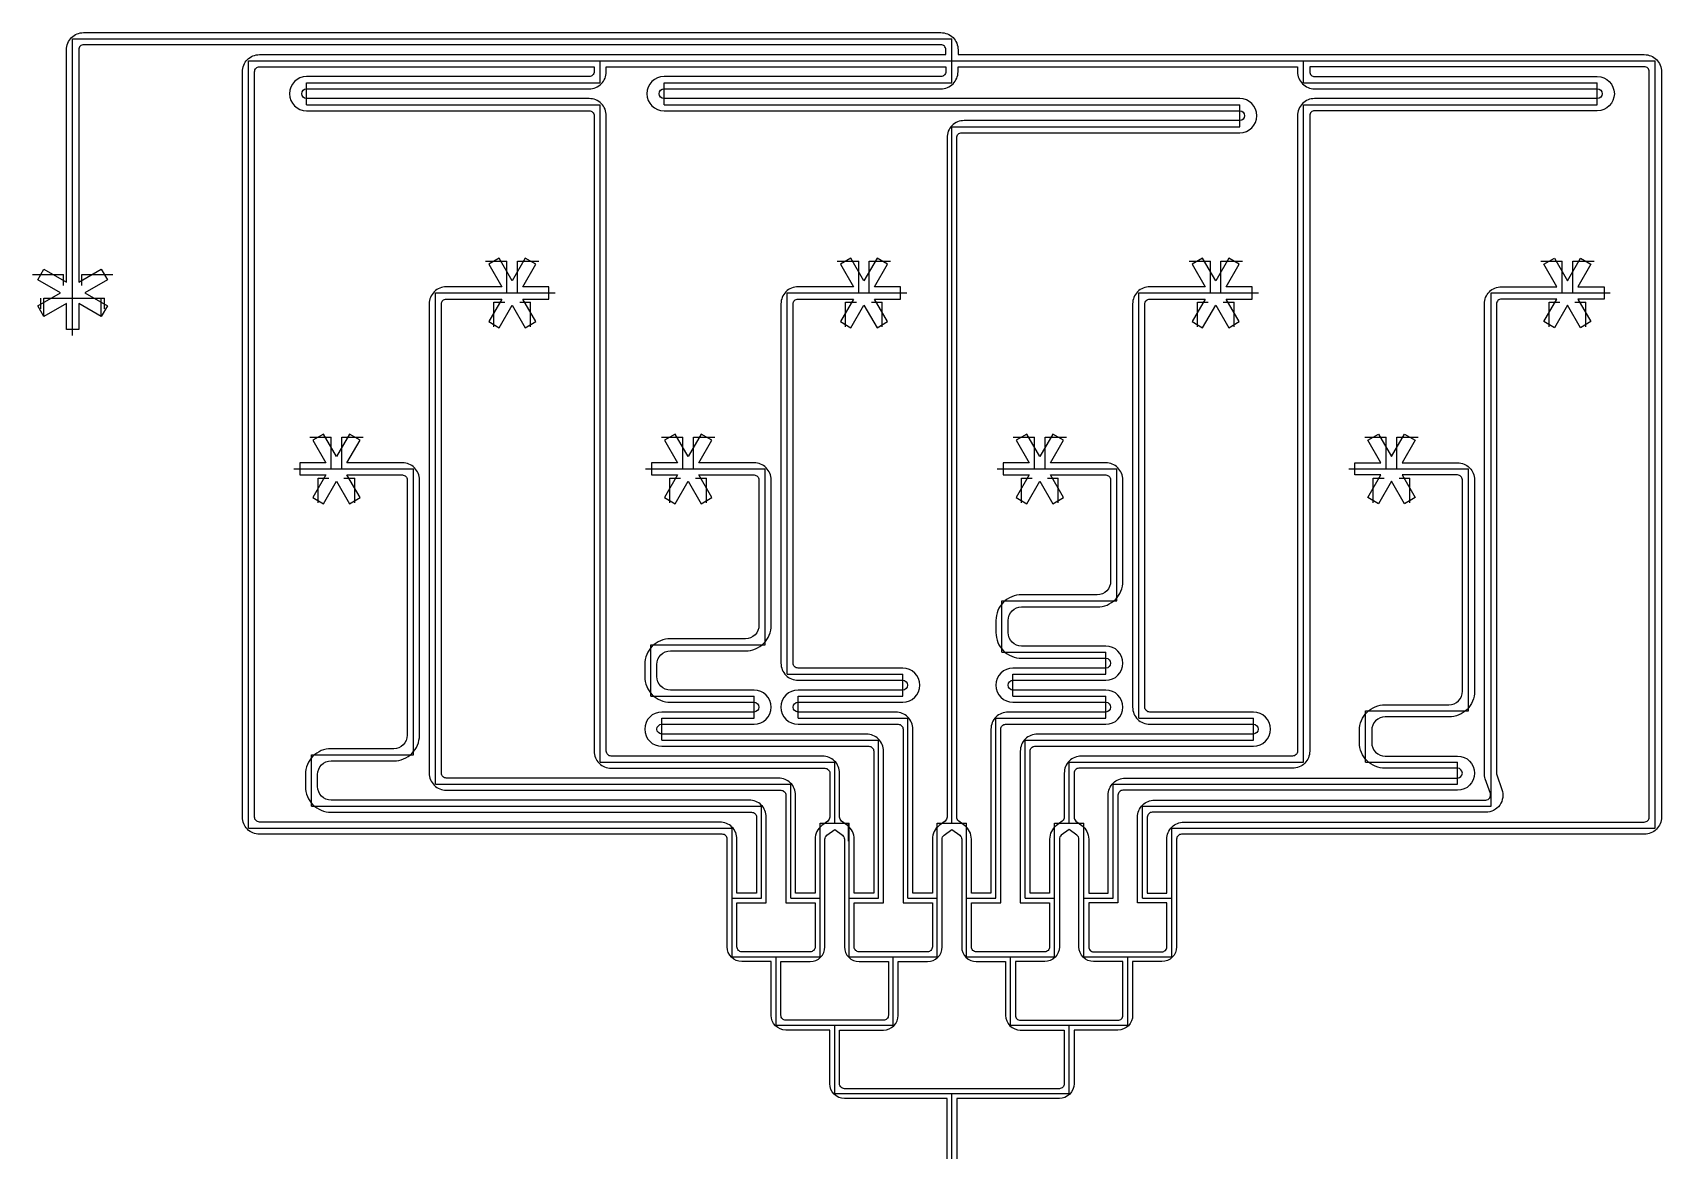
# Model space of a CAD drawing. Extents: x 18762 to 194465, y -118660 to 37026.
# Drawn here: x 20502 to 37175, y 25592 to 37026 of the extents above; entities that cross this region are included whole.
import ezdxf

# ---------------------------------------------------------------- set-up
doc = ezdxf.new("R2010")
doc.units = 13
doc.layers.add('Control 1 - Push up', color=6, linetype='Continuous')
doc.layers.add('Flow', color=5, linetype='Continuous')

msp = doc.modelspace()

# ---------------------------------------------------------------- linework, layer by layer
at = {"layer": 'Control 1 - Push up'}
for p, q in [((20912.497752, 34308.981772), (20912.497752, 36963.10836)), ((20912.497752, 36963.10836), (29912.497752, 36963.10836)), ((29912.497752, 36513.10836), (29912.497752, 36963.10836)), ((22712.497752, 28888.10836), (22712.497752, 36738.10836)), ((22712.497752, 36738.10836), (37112.497752, 36738.10836)), ((26312.497752, 36513.10836), (26312.497752, 36738.10836)), ((33512.497752, 36513.10836), (33512.497752, 36738.10836)), ((37112.497752, 28888.10836), (37112.497752, 36738.10836)), ((23306.897752, 36288.10836), (23306.897752, 36513.10836)), ((23306.897752, 36513.10836), (26312.497752, 36513.10836)), ((26965.947752, 36288.10836), (26965.947752, 36513.10836)), ((26965.947752, 36513.10836), (29912.497752, 36513.10836)), ((33512.497752, 36513.10836), (36518.097752, 36513.10836)), ((36518.097752, 36288.10836), (36518.097752, 36513.10836)), ((23306.897752, 36288.10836), (26312.497752, 36288.10836)), ((26312.497752, 29563.10836), (26312.497752, 36288.10836)), ((26965.947752, 36288.10836), (32859.047752, 36288.10836)), ((32859.047752, 36063.10836), (32859.047752, 36288.10836)), ((33512.497752, 29563.10836), (33512.497752, 36288.10836)), ((33512.497752, 36288.10836), (36518.097752, 36288.10836)), ((29912.498876, 28938.10836), (29912.498876, 36063.10836)), ((29912.498876, 36063.10836), (32859.047752, 36063.10836)), ((25139.621165, 34687.867886), (25358.371165, 34687.867886)), ((25358.371165, 34363.10836), (25358.371165, 34687.867886)), ((25466.62434, 34363.10836), (25466.62434, 34687.867886)), ((25466.62434, 34687.867886), (25685.37434, 34687.867886)), ((28739.621165, 34687.867886), (28958.371165, 34687.867886)), ((28958.371165, 34363.10836), (28958.371165, 34687.867886)), ((29066.62434, 34363.10836), (29066.62434, 34687.867886)), ((29066.62434, 34687.867886), (29285.37434, 34687.867886)), ((32339.621165, 34687.867886), (32558.371165, 34687.867886)), ((32558.371165, 34363.10836), (32558.371165, 34687.867886)), ((32666.62434, 34363.10836), (32666.62434, 34687.867886)), ((32666.62434, 34687.867886), (32885.37434, 34687.867886)), ((35939.621165, 34687.867886), (36158.371165, 34687.867886)), ((36158.371165, 34363.10836), (36158.371165, 34687.867886)), ((36266.62434, 34363.10836), (36266.62434, 34687.867886)), ((36266.62434, 34687.867886), (36485.37434, 34687.867886)), ((20502.361638, 34550.60836), (20818.747752, 34550.60836)), ((20818.747752, 34440.111535), (20818.747752, 34550.60836)), ((21006.247752, 34440.111535), (21006.247752, 34550.60836)), ((21006.247752, 34550.60836), (21322.633867, 34550.60836)), ((24624.997752, 29338.10836), (24624.997752, 34363.10836)), ((24624.997752, 34363.10836), (25358.371165, 34363.10836)), ((25358.371165, 34363.10836), (25849.997752, 34363.10836)), ((28224.997752, 30463.10836), (28224.997752, 34363.10836)), ((28224.997752, 34363.10836), (28958.371165, 34363.10836)), ((28958.371165, 34363.10836), (29449.997752, 34363.10836)), ((31824.997752, 30013.10836), (31824.997752, 34363.10836)), ((31824.997752, 34363.10836), (32558.371165, 34363.10836)), ((32558.371165, 34363.10836), (33049.997752, 34363.10836)), ((35431.189458, 29113.10836), (35431.189458, 34363.10836)), ((35431.189458, 34363.10836), (36158.371165, 34363.10836)), ((36158.371165, 34363.10836), (36649.997752, 34363.10836)), ((20587.738226, 34198.484948), (20587.738226, 34308.981772)), ((20618.988226, 34121.481772), (20618.988226, 34308.981772)), ((20618.988226, 34308.981772), (20912.497752, 34308.981772)), ((20912.497752, 33925.60836), (20912.497752, 34308.981772)), ((20912.497752, 34308.981772), (21237.257279, 34308.981772)), ((21206.007279, 34121.481772), (21206.007279, 34308.981772)), ((21237.257279, 34198.484948), (21237.257279, 34308.981772)), ((25224.997752, 34015.472246), (25224.997752, 34269.35836)), ((25224.997752, 34269.35836), (25335.494577, 34269.35836)), ((25489.500928, 34269.35836), (25599.997752, 34269.35836)), ((25599.997752, 34015.472246), (25599.997752, 34269.35836)), ((28824.997752, 34015.472246), (28824.997752, 34269.35836)), ((28824.997752, 34269.35836), (28935.494577, 34269.35836)), ((29089.500928, 34269.35836), (29199.997752, 34269.35836)), ((29199.997752, 34015.472246), (29199.997752, 34269.35836)), ((32424.997752, 34015.472246), (32424.997752, 34269.35836)), ((32424.997752, 34269.35836), (32535.494577, 34269.35836)), ((32689.500928, 34269.35836), (32799.997752, 34269.35836)), ((32799.997752, 34015.472246), (32799.997752, 34269.35836)), ((36024.997752, 34015.472246), (36024.997752, 34269.35836)), ((36024.997752, 34269.35836), (36135.494577, 34269.35836)), ((36289.500928, 34269.35836), (36399.997752, 34269.35836)), ((36399.997752, 34015.472246), (36399.997752, 34269.35836)), ((23339.621165, 32887.867886), (23558.371165, 32887.867886)), ((23558.371165, 32563.10836), (23558.371165, 32887.867886)), ((23666.62434, 32563.10836), (23666.62434, 32887.867886)), ((23666.62434, 32887.867886), (23885.37434, 32887.867886)), ((26939.621165, 32887.867886), (27158.371165, 32887.867886)), ((27158.371165, 32563.10836), (27158.371165, 32887.867886)), ((27266.62434, 32563.10836), (27266.62434, 32887.867886)), ((27266.62434, 32887.867886), (27485.37434, 32887.867886)), ((30539.621165, 32887.867886), (30758.371165, 32887.867886)), ((30758.371165, 32563.10836), (30758.371165, 32887.867886)), ((30866.62434, 32563.10836), (30866.62434, 32887.867886)), ((30866.62434, 32887.867886), (31085.37434, 32887.867886)), ((34139.621165, 32887.867886), (34358.371165, 32887.867886)), ((34358.371165, 32563.10836), (34358.371165, 32887.867886)), ((34466.62434, 32563.10836), (34466.62434, 32887.867886)), ((34466.62434, 32887.867886), (34685.37434, 32887.867886)), ((23174.997752, 32563.10836), (23558.371165, 32563.10836)), ((23558.371165, 32563.10836), (24399.997752, 32563.10836)), ((24399.997752, 29638.10836), (24399.997752, 32563.10836)), ((26774.997752, 32563.10836), (27158.371165, 32563.10836)), ((27158.371165, 32563.10836), (27999.997752, 32563.10836)), ((27999.997752, 30763.10836), (27999.997752, 32563.10836)), ((30374.997752, 32563.10836), (30758.371165, 32563.10836)), ((30758.371165, 32563.10836), (31599.997752, 32563.10836)), ((31599.997752, 31213.10836), (31599.997752, 32563.10836)), ((33974.997752, 32563.10836), (34358.371165, 32563.10836)), ((34358.371165, 32563.10836), (35199.997752, 32563.10836)), ((35199.997752, 30088.10836), (35199.997752, 32563.10836)), ((23424.997752, 32215.472247), (23424.997752, 32469.35836)), ((23424.997752, 32469.35836), (23535.494577, 32469.35836)), ((23689.500928, 32469.35836), (23799.997752, 32469.35836)), ((23799.997752, 32215.472247), (23799.997752, 32469.35836)), ((27024.997752, 32215.472247), (27024.997752, 32469.35836)), ((27024.997752, 32469.35836), (27135.494577, 32469.35836)), ((27289.500928, 32469.35836), (27399.997752, 32469.35836)), ((27399.997752, 32215.472247), (27399.997752, 32469.35836)), ((30624.997752, 32215.472247), (30624.997752, 32469.35836)), ((30624.997752, 32469.35836), (30735.494577, 32469.35836)), ((30889.500928, 32469.35836), (30999.997752, 32469.35836)), ((30999.997752, 32215.472247), (30999.997752, 32469.35836)), ((34224.997752, 32215.472246), (34224.997752, 32469.35836)), ((34224.997752, 32469.35836), (34335.494577, 32469.35836)), ((34489.500928, 32469.35836), (34599.997752, 32469.35836)), ((34599.997752, 32215.472246), (34599.997752, 32469.35836)), ((30425.260452, 30688.10836), (30425.260452, 31213.10836)), ((30425.260452, 31213.10836), (31599.997752, 31213.10836)), ((26830.653152, 30238.10836), (26830.653152, 30763.10836)), ((26830.653152, 30763.10836), (27999.997752, 30763.10836)), ((30425.260452, 30688.10836), (31487.497752, 30688.10836)), ((31487.497752, 30463.10836), (31487.497752, 30688.10836)), ((28224.997752, 30463.10836), (29409.067752, 30463.10836)), ((29409.067752, 30238.10836), (29409.067752, 30463.10836)), ((30537.760452, 30238.10836), (30537.760452, 30463.10836)), ((30537.760452, 30463.10836), (31487.497752, 30463.10836)), ((26830.653152, 30238.10836), (27887.497752, 30238.10836)), ((27887.497752, 30013.10836), (27887.497752, 30238.10836)), ((28337.497752, 30013.10836), (28337.497752, 30238.10836)), ((28337.497752, 30238.10836), (29409.067752, 30238.10836)), ((30537.760452, 30238.10836), (31487.497752, 30238.10836)), ((31487.497752, 30013.10836), (31487.497752, 30238.10836)), ((26943.153152, 29788.10836), (26943.153152, 30013.10836)), ((26943.153152, 30013.10836), (27887.497752, 30013.10836)), ((28337.497752, 30013.10836), (29462.498876, 30013.10836)), ((29462.498876, 28173.1072), (29462.498876, 30013.10836)), ((30362.498876, 28173.1072), (30362.498876, 30013.10836)), ((30362.498876, 30013.10836), (31487.497752, 30013.10836)), ((31824.997752, 30013.10836), (32998.277752, 30013.10836)), ((32998.277752, 29788.10836), (32998.277752, 30013.10836)), ((34147.093952, 29563.10836), (34147.093952, 30088.10836)), ((34147.093952, 30088.10836), (35199.997752, 30088.10836)), ((26943.153152, 29788.10836), (29162.498876, 29788.10836)), ((29162.498876, 28173.1072), (29162.498876, 29788.10836)), ((30662.498876, 28173.1072), (30662.498876, 29788.10836)), ((30662.498876, 29788.10836), (32998.277752, 29788.10836)), ((23357.879352, 29113.10836), (23357.879352, 29638.10836)), ((23357.879352, 29638.10836), (24399.997752, 29638.10836)), ((26312.497752, 29563.10836), (28712.497752, 29563.10836)), ((28712.497752, 28938.10836), (28712.497752, 29563.10836)), ((31112.5, 28938.10836), (31112.5, 29563.10836)), ((31112.5, 29563.10836), (33512.497752, 29563.10836)), ((34147.093952, 29563.10836), (35087.497752, 29563.10836)), ((35087.497752, 29338.10836), (35087.497752, 29563.10836)), ((24624.997752, 29338.10836), (28262.498876, 29338.10836)), ((28262.498876, 28173.1072), (28262.498876, 29338.10836)), ((31562.498876, 28173.1072), (31562.498876, 29338.10836)), ((31562.498876, 29338.10836), (35087.497752, 29338.10836)), ((23357.879352, 29113.10836), (27962.498876, 29113.10836)), ((27962.498876, 28173.1072), (27962.498876, 29113.10836)), ((31862.498876, 28173.1072), (31862.498876, 29113.10836)), ((31862.498876, 29113.10836), (35431.189458, 29113.10836)), ((22712.497752, 28888.10836), (27662.498876, 28888.10836)), ((27662.498876, 27573.1072), (27662.498876, 28888.10836)), ((28562.498876, 27573.1072), (28562.498876, 28938.10836)), ((28562.498876, 28938.10836), (28862.498876, 28938.10836)), ((28852.497752, 28755.60836), (28852.497752, 28938.10836)), ((28862.498876, 27573.1072), (28862.498876, 28938.10836)), ((29762.498876, 27573.1072), (29762.498876, 28938.10836)), ((29762.498876, 28938.10836), (30062.498876, 28938.10836)), ((30062.498876, 27573.1072), (30062.498876, 28938.10836)), ((30962.498876, 27573.1072), (30962.498876, 28938.10836)), ((30962.498876, 28938.10836), (31262.498876, 28938.10836)), ((31262.498876, 27573.1072), (31262.498876, 28938.10836)), ((32162.498876, 27573.1072), (32162.498876, 28888.10836)), ((32162.498876, 28888.10836), (37112.497752, 28888.10836)), ((27662.498876, 28173.1072), (27962.498876, 28173.1072)), ((28262.497752, 28173.1072), (28562.497752, 28173.1072)), ((28862.497752, 28173.1072), (29162.497752, 28173.1072)), ((29462.497752, 28173.1072), (29762.498876, 28173.1072)), ((30062.498876, 28173.1072), (30362.498876, 28173.1072)), ((30662.498876, 28173.1072), (30962.498876, 28173.1072)), ((31262.498876, 28173.1072), (31562.498876, 28173.1072)), ((31862.498876, 28173.1072), (32162.498876, 28173.1072)), ((27662.498876, 27573.1072), (28562.497752, 27573.1072)), ((28112.498876, 26873.1072), (28112.498876, 27573.1072)), ((28862.497752, 27573.1072), (29762.498876, 27573.1072)), ((29312.498876, 26873.1072), (29312.498876, 27573.1072)), ((30062.498876, 27573.1072), (30962.498876, 27573.1072)), ((30512.498876, 26873.1072), (30512.498876, 27573.1072)), ((31262.498876, 27573.1072), (32162.498876, 27573.1072)), ((31712.498876, 26873.1072), (31712.498876, 27573.1072)), ((28112.497752, 26873.1072), (29312.498876, 26873.1072)), ((28712.498876, 26173.1072), (28712.498876, 26873.1072)), ((30512.498876, 26873.1072), (31712.497752, 26873.1072)), ((31112.498876, 26173.1072), (31112.498876, 26873.1072)), ((28712.497752, 26173.1072), (31112.498876, 26173.1072)), ((29912.498876, 25273.1072), (29912.498876, 26173.1072))]:
    msp.add_line(p, q, dxfattribs=at)
at = {"layer": 'Flow'}
msp.add_lwpolyline([(29862.498876, 25323.1072), (29862.498876, 26123.1072), (28812.498876, 26123.1072, -0.414214), (28662.498876, 26273.1072), (28662.498876, 26823.1072), (28212.498876, 26823.1072, -0.414214), (28062.498876, 26973.1072), (28062.498876, 27523.1072), (27762.498876, 27523.1072, -0.414214), (27612.498876, 27673.1072), (27612.498876, 28723.1072), (27612.498876, 28775.60836, 0.414214), (27562.498876, 28825.60836), (22824.997752, 28825.60836, -0.414214), (22649.997752, 29000.60836), (22649.997752, 36625.60836, -0.414214), (22824.997752, 36800.60836), (29849.997752, 36800.60836), (29849.997752, 36850.60836, 0.414214), (29799.997752, 36900.60836), (21024.997752, 36900.60836, 0.414214), (20974.997752, 36850.60836), (20974.997752, 34471.361535), (21206.007279, 34604.734948), (21268.507279, 34496.481772), (21037.497752, 34363.10836), (21268.507279, 34229.734948), (21206.007279, 34121.481772), (20974.997752, 34254.855184), (20974.997752, 33988.10836), (20849.997752, 33988.10836), (20849.997752, 34254.855184), (20618.988226, 34121.481772), (20556.488226, 34229.734948), (20787.497752, 34363.10836), (20556.488226, 34496.481772), (20618.988226, 34604.734948), (20849.997752, 34471.361535), (20849.997752, 36850.60836, -0.414214), (21024.997752, 37025.60836), (29799.997752, 37025.60836, -0.414214), (29974.997752, 36850.60836), (29974.997752, 36800.60836), (36999.997752, 36800.60836, -0.414214), (37174.997752, 36625.60836), (37174.997752, 29000.60836, -0.414214), (36999.997752, 28825.60836), (32262.498876, 28825.60836, 0.414214), (32212.498876, 28775.60836), (32212.498876, 28723.1072), (32212.498876, 27673.1072, -0.414214), (32062.498876, 27523.1072), (31762.498876, 27523.1072), (31762.498876, 26973.1072, -0.414214), (31612.498876, 26823.1072), (31162.498876, 26823.1072), (31162.498876, 26273.1072, -0.414214), (31012.498876, 26123.1072), (29962.498876, 26123.1072), (29962.498876, 25323.1072)], format="xyb", dxfattribs=at)
for points in [[(24687.497752, 34250.60836, -0.414214), (24737.497752, 34300.60836), (25304.244577, 34300.60836), (25170.871165, 34069.598834), (25279.12434, 34007.098834), (25412.497752, 34238.10836), (25545.871165, 34007.098834), (25654.12434, 34069.598834), (25520.750928, 34300.60836), (25787.497752, 34300.60836), (25787.497752, 34425.60836), (25520.750928, 34425.60836), (25654.12434, 34656.617886), (25545.871165, 34719.117886), (25412.497752, 34488.10836), (25279.12434, 34719.117886), (25170.871165, 34656.617886), (25304.244577, 34425.60836), (24737.497752, 34425.60836, 0.414214), (24562.497752, 34250.60836), (24562.497752, 29450.60836, 0.414214), (24737.497752, 29275.60836), (28162.497752, 29275.60836, -0.414214), (28212.497752, 29225.60836), (28212.498876, 28723.1072), (28212.498876, 28123.1072), (28512.498876, 28123.1072), (28512.498876, 27673.1072, -0.414214), (28462.498876, 27623.1072), (27762.498876, 27623.1072, -0.414214), (27712.498876, 27673.1072), (27712.498876, 28123.1072), (28012.498876, 28123.1072), (28012.498876, 28723.1072), (28012.498876, 29000.60836, 0.414214), (27837.498876, 29175.60836), (23557.879352, 29175.60836, -0.414214), (23420.379352, 29313.10836), (23420.379352, 29438.10836, -0.414214), (23557.879352, 29575.60836), (24199.997752, 29575.60836, 0.414214), (24462.497752, 29838.10836), (24462.497752, 32450.60836, 0.414214), (24287.497752, 32625.60836), (23720.750928, 32625.60836), (23854.12434, 32856.617886), (23745.871165, 32919.117886), (23612.497752, 32688.10836), (23479.12434, 32919.117886), (23370.871165, 32856.617886), (23504.244577, 32625.60836), (23237.497752, 32625.60836), (23237.497752, 32500.60836), (23504.244577, 32500.60836), (23370.871165, 32269.598834), (23479.12434, 32207.098834), (23612.497752, 32438.10836), (23745.871165, 32207.098834), (23854.12434, 32269.598834), (23720.750928, 32500.60836), (24287.497752, 32500.60836, -0.414214), (24337.497752, 32450.60836), (24337.497752, 29838.10836, -0.414214), (24199.997752, 29700.60836), (23557.879352, 29700.60836, 0.414214), (23295.379352, 29438.10836), (23295.379352, 29313.10836, 0.414214), (23557.879352, 29050.60836), (27862.498876, 29050.60836, -0.414214), (27912.498876, 29000.60836), (27912.498876, 28723.1072), (27912.498876, 28223.1072), (27712.498876, 28223.1072), (27712.498876, 28723.1072), (27712.498876, 28775.60836, 0.414214), (27537.498876, 28950.60836), (22824.997752, 28950.60836, -0.414214), (22774.997752, 29000.60836), (22774.997752, 36625.60836, -0.414214), (22824.997752, 36675.60836), (26249.997752, 36675.60836), (26249.997752, 36625.60836, -0.414214), (26199.997752, 36575.60836), (23306.897752, 36575.60836, 1), (23306.897752, 36225.60836), (26199.997752, 36225.60836, -0.414214), (26249.997752, 36175.60836), (26249.997752, 29675.60836, 0.414214), (26424.997752, 29500.60836), (28612.497752, 29500.60836, -0.414214), (28662.497752, 29450.60836), (28662.497752, 29000.60836, -0.236068), (28642.497752, 28960.60836), (28582.497752, 28915.60836, 0.236068), (28512.497752, 28775.60836), (28512.498876, 28723.1072), (28512.498876, 28223.1072), (28312.498876, 28223.1072), (28312.498876, 28723.1072), (28312.497752, 29225.60836, 0.414214), (28137.497752, 29400.60836), (24737.497752, 29400.60836, -0.414214), (24687.497752, 29450.60836)], [(29862.498876, 35950.60836), (29862.498876, 29000.60836, -0.236068), (29842.498876, 28960.60836), (29782.498876, 28915.60836, 0.236068), (29712.498876, 28775.60836), (29712.498876, 28723.1072), (29712.498876, 28223.1072), (29512.498876, 28223.1072), (29512.498876, 28723.1072), (29512.497752, 29900.60836, 0.414214), (29337.497752, 30075.60836), (28337.497752, 30075.60836, -1), (28337.497752, 30175.60836), (29409.067752, 30175.60836, 1), (29409.067752, 30525.60836), (28337.497752, 30525.60836, -0.414214), (28287.497752, 30575.60836), (28287.497752, 34250.60836, -0.414214), (28337.497752, 34300.60836), (28904.244577, 34300.60836), (28770.871165, 34069.598834), (28879.12434, 34007.098834), (29012.497752, 34238.10836), (29145.871165, 34007.098834), (29254.12434, 34069.598834), (29120.750928, 34300.60836), (29387.497752, 34300.60836), (29387.497752, 34425.60836), (29120.750928, 34425.60836), (29254.12434, 34656.617886), (29145.871165, 34719.117886), (29012.497752, 34488.10836), (28879.12434, 34719.117886), (28770.871165, 34656.617886), (28904.244577, 34425.60836), (28337.497752, 34425.60836, 0.414214), (28162.497752, 34250.60836), (28162.497752, 30575.60836, 0.414214), (28337.497752, 30400.60836), (29409.067752, 30400.60836, -1), (29409.067752, 30300.60836), (28337.497752, 30300.60836, 1), (28337.497752, 29950.60836), (29362.497752, 29950.60836, -0.414214), (29412.497752, 29900.60836), (29412.498876, 28723.1072), (29412.498876, 28123.1072), (29712.498876, 28123.1072), (29712.498876, 27673.1072, -0.414214), (29662.498876, 27623.1072), (28962.498876, 27623.1072, -0.414214), (28912.498876, 27673.1072), (28912.498876, 28123.1072), (29212.498876, 28123.1072), (29212.498876, 28723.1072), (29212.497752, 29675.60836, 0.414214), (29037.497752, 29850.60836), (26943.153152, 29850.60836, -1), (26943.153152, 29950.60836), (27887.497752, 29950.60836, 1), (27887.497752, 30300.60836), (27030.653152, 30300.60836, -0.414214), (26893.153152, 30438.10836), (26893.153152, 30563.10836, -0.414214), (27030.653152, 30700.60836), (27799.997752, 30700.60836, 0.414214), (28062.497752, 30963.10836), (28062.497752, 32450.60836, 0.414214), (27887.497752, 32625.60836), (27320.750928, 32625.60836), (27454.12434, 32856.617886), (27345.871165, 32919.117886), (27212.497752, 32688.10836), (27079.12434, 32919.117886), (26970.871165, 32856.617886), (27104.244577, 32625.60836), (26837.497752, 32625.60836), (26837.497752, 32500.60836), (27104.244577, 32500.60836), (26970.871165, 32269.598834), (27079.12434, 32207.098834), (27212.497752, 32438.10836), (27345.871165, 32207.098834), (27454.12434, 32269.598834), (27320.750928, 32500.60836), (27887.497752, 32500.60836, -0.414214), (27937.497752, 32450.60836), (27937.497752, 30963.10836, -0.414214), (27799.997752, 30825.60836), (27030.653152, 30825.60836, 0.414214), (26768.153152, 30563.10836), (26768.153152, 30438.10836, 0.414214), (27030.653152, 30175.60836), (27887.497752, 30175.60836, -1), (27887.497752, 30075.60836), (26943.153152, 30075.60836, 1), (26943.153152, 29725.60836), (29062.497752, 29725.60836, -0.414214), (29112.497752, 29675.60836), (29112.498876, 28723.1072), (29112.498876, 28223.1072), (28912.498876, 28223.1072), (28912.498876, 28723.1072), (28912.497752, 28775.60836, 0.236068), (28842.497752, 28915.60836), (28782.497752, 28960.60836, -0.236068), (28762.497752, 29000.60836), (28762.497752, 29450.60836, 0.414214), (28587.497752, 29625.60836), (26424.997752, 29625.60836, -0.414214), (26374.997752, 29675.60836), (26374.997752, 36175.60836, 0.414214), (26199.997752, 36350.60836), (23306.897752, 36350.60836, -1), (23306.897752, 36450.60836), (26199.997752, 36450.60836, 0.414214), (26374.997752, 36625.60836), (26374.997752, 36675.60836), (29849.997752, 36675.60836), (29849.997752, 36625.60836, -0.414214), (29799.997752, 36575.60836), (26965.947752, 36575.60836, 1), (26965.947752, 36225.60836), (32859.047752, 36225.60836, -1), (32859.047752, 36125.60836), (30037.497752, 36125.60836, 0.414214), (29862.497752, 35950.60836)], [(29962.497752, 35950.60836, -0.414214), (30012.497752, 36000.60836), (32859.047752, 36000.60836, 1), (32859.047752, 36350.60836), (26965.947752, 36350.60836, -1), (26965.947752, 36450.60836), (29799.997752, 36450.60836, 0.414214), (29974.997752, 36625.60836), (29974.997752, 36675.60836), (33449.997752, 36675.60836), (33449.997752, 36625.60836, 0.414214), (33624.997752, 36450.60836), (36518.097752, 36450.60836, -1), (36518.097752, 36350.60836), (33624.997752, 36350.60836, 0.414214), (33449.997752, 36175.60836), (33449.997752, 29675.60836, -0.414214), (33399.997752, 29625.60836), (31237.5, 29625.60836, 0.414214), (31062.5, 29450.60836), (31062.5, 29000.60836, -0.236068), (31042.5, 28960.60836), (30982.5, 28915.60836, 0.236068), (30912.5, 28775.60836), (30912.498876, 28723.1072), (30912.498876, 28223.1072), (30712.498876, 28223.1072), (30712.498876, 28723.1072), (30712.5, 29675.60836, -0.414214), (30762.5, 29725.60836), (32998.277752, 29725.60836, 1), (32998.277752, 30075.60836), (31937.497752, 30075.60836, -0.414214), (31887.497752, 30125.60836), (31887.497752, 34250.60836, -0.414214), (31937.497752, 34300.60836), (32504.244577, 34300.60836), (32370.871165, 34069.598834), (32479.12434, 34007.098834), (32612.497752, 34238.10836), (32745.871165, 34007.098834), (32854.12434, 34069.598834), (32720.750928, 34300.60836), (32987.497752, 34300.60836), (32987.497752, 34425.60836), (32720.750928, 34425.60836), (32854.12434, 34656.617886), (32745.871165, 34719.117886), (32612.497752, 34488.10836), (32479.12434, 34719.117886), (32370.871165, 34656.617886), (32504.244577, 34425.60836), (31937.497752, 34425.60836, 0.414214), (31762.497752, 34250.60836), (31762.497752, 30125.60836, 0.414214), (31937.497752, 29950.60836), (32998.277752, 29950.60836, -1), (32998.277752, 29850.60836), (30787.5, 29850.60836, 0.414214), (30612.5, 29675.60836), (30612.498876, 28723.1072), (30612.498876, 28123.1072), (30912.498876, 28123.1072), (30912.498876, 27673.1072, -0.414214), (30862.498876, 27623.1072), (30162.498876, 27623.1072, -0.414214), (30112.498876, 27673.1072), (30112.498876, 28123.1072), (30412.498876, 28123.1072), (30412.498876, 28723.1072), (30412.5, 29900.60836, -0.414214), (30462.5, 29950.60836), (31487.497752, 29950.60836, 1), (31487.497752, 30300.60836), (30537.760452, 30300.60836, -1), (30537.760452, 30400.60836), (31487.497752, 30400.60836, 1), (31487.497752, 30750.60836), (30625.260452, 30750.60836), (30625.260452, 30750.60836, -0.414214), (30487.760452, 30888.10836), (30487.760452, 31013.10836, -0.414214), (30625.260452, 31150.60836), (31399.997752, 31150.60836, 0.414214), (31662.497752, 31413.10836), (31662.497752, 32450.60836, 0.414214), (31487.497752, 32625.60836), (30920.750928, 32625.60836), (31054.12434, 32856.617886), (30945.871165, 32919.117886), (30812.497752, 32688.10836), (30679.12434, 32919.117886), (30570.871165, 32856.617886), (30704.244577, 32625.60836), (30437.497752, 32625.60836), (30437.497752, 32500.60836), (30704.244577, 32500.60836), (30570.871165, 32269.598834), (30679.12434, 32207.098834), (30812.497752, 32438.10836), (30945.871165, 32207.098834), (31054.12434, 32269.598834), (30920.750928, 32500.60836), (31487.497752, 32500.60836, -0.414214), (31537.497752, 32450.60836), (31537.497752, 31413.10836, -0.414214), (31399.997752, 31275.60836), (30625.260452, 31275.60836, 0.414214), (30362.760452, 31013.10836), (30362.760452, 30888.10836, 0.414214), (30625.260452, 30625.60836), (31487.497752, 30625.60836, -1), (31487.497752, 30525.60836), (30537.760452, 30525.60836, 1), (30537.760452, 30175.60836), (31487.497752, 30175.60836, -1), (31487.497752, 30075.60836), (30487.5, 30075.60836, 0.414214), (30312.5, 29900.60836), (30312.498876, 28723.1072), (30312.498876, 28223.1072), (30112.498876, 28223.1072), (30112.498876, 28723.1072), (30112.498876, 28775.60836, 0.236068), (30042.498876, 28915.60836), (29982.498876, 28960.60836, -0.236068), (29962.498876, 29000.60836), (29962.498876, 35950.60836)], [(35487.497752, 34250.608236), (35487.497752, 29450.60836, 0.083522), (35490.249621, 29434.249444), (35542.664234, 29282.864565, -0.515573), (35377.295776, 29050.60836), (31962.498876, 29050.60836, 0.414214), (31912.498876, 29000.60836), (31912.498876, 28723.1072), (31912.498876, 28223.1072), (32112.498876, 28223.1072), (32112.498876, 28723.1072), (32112.498876, 28775.60836, -0.414214), (32287.498876, 28950.60836), (36999.997752, 28950.60836, 0.414214), (37049.997752, 29000.60836), (37049.997752, 36625.60836, 0.414214), (36999.997752, 36675.60836), (33574.997752, 36675.60836), (33574.997752, 36625.60836, 0.414214), (33624.997752, 36575.60836), (36518.097752, 36575.60836, -1), (36518.097752, 36225.60836), (33624.997752, 36225.60836, 0.414214), (33574.997752, 36175.60836), (33574.997752, 29675.60836, -0.414214), (33399.997752, 29500.60836), (31212.5, 29500.60836, 0.414214), (31162.5, 29450.60836), (31162.5, 29000.60836, 0.236068), (31182.5, 28960.60836), (31242.5, 28915.60836, -0.236068), (31312.5, 28775.60836), (31312.498876, 28723.1072), (31312.498876, 28223.1072), (31512.498876, 28223.1072), (31512.498876, 28723.1072), (31512.5, 29225.60836, -0.414214), (31687.5, 29400.60836), (35087.497752, 29400.60836, 1), (35087.497752, 29500.60836), (34347.093952, 29500.60836, -0.414214), (34084.593952, 29763.10836), (34084.593952, 29888.10836, -0.414214), (34347.093952, 30150.60836), (34999.997752, 30150.60836, 0.414214), (35137.497752, 30288.10836), (35137.497752, 32450.60836, 0.414214), (35087.497752, 32500.60836), (34520.750928, 32500.60836), (34654.12434, 32269.598834), (34545.871165, 32207.098834), (34412.497752, 32438.10836), (34279.12434, 32207.098834), (34170.871165, 32269.598834), (34304.244577, 32500.60836), (34037.497752, 32500.60836), (34037.497752, 32625.60836), (34304.244577, 32625.60836), (34170.871165, 32856.617886), (34279.12434, 32919.117886), (34412.497752, 32688.10836), (34545.871165, 32919.117886), (34654.12434, 32856.617886), (34520.750928, 32625.60836), (35087.497752, 32625.60836, -0.414214), (35262.497752, 32450.60836), (35262.497752, 30288.10836, -0.414214), (34999.997752, 30025.60836), (34347.093952, 30025.60836, 0.414214), (34209.593952, 29888.10836), (34209.593952, 29888.10836), (34209.593952, 29763.10836, 0.414214), (34347.093952, 29625.60836), (35087.497752, 29625.60836, -1), (35087.497752, 29275.60836), (31662.5, 29275.60836, 0.414214), (31612.5, 29225.60836), (31612.498876, 28723.1072), (31612.498876, 28123.1072), (31312.498876, 28123.1072), (31312.498876, 27673.1072, 0.414214), (31362.498876, 27623.1072), (32062.498876, 27623.1072, 0.414214), (32112.498876, 27673.1072), (32112.498876, 28123.1072), (31812.498876, 28123.1072), (31812.498876, 28723.1072), (31812.498876, 29000.60836, -0.414214), (31987.498876, 29175.60836), (35377.295776, 29175.60836, 0.515573), (35424.543907, 29241.967276), (35372.129294, 29393.352155), (35372.129294, 29393.352155, -0.083522), (35362.497752, 29450.60836), (35362.497752, 34250.60836, -0.414214), (35537.497752, 34425.60836), (36104.244577, 34425.60836), (35970.871165, 34656.617886), (36079.12434, 34719.117886), (36212.497752, 34488.10836), (36345.871165, 34719.117886), (36454.12434, 34656.617886), (36320.750928, 34425.60836), (36587.497752, 34425.60836), (36587.497752, 34300.60836), (36320.750928, 34300.60836), (36454.12434, 34069.598834), (36345.871165, 34007.098834), (36212.497752, 34238.10836), (36079.12434, 34007.098834), (35970.871165, 34069.598834), (36104.244577, 34300.60836), (35537.497752, 34300.60836, 0.414214), (35487.497752, 34250.60836)], [(28812.498876, 28723.1072), (28812.498876, 27673.1072, 0.414214), (28962.498876, 27523.1072), (29262.498876, 27523.1072), (29262.498876, 26973.1072, -0.414214), (29212.498876, 26923.1072), (28212.498876, 26923.1072, -0.414214), (28162.498876, 26973.1072), (28162.498876, 27523.1072), (28462.498876, 27523.1072, 0.414214), (28612.498876, 27673.1072), (28612.498876, 28723.1072), (28612.497752, 28775.60836, -0.236068), (28632.497752, 28815.60836), (28712.497752, 28875.60836), (28792.497752, 28815.60836, -0.236068), (28812.497752, 28775.60836), (28812.497752, 28723.1072)], [(29912.498876, 28875.60836), (29992.498876, 28815.60836, -0.236068), (30012.498876, 28775.60836), (30012.498876, 28723.1072), (30012.498876, 27673.1072, 0.414214), (30162.498876, 27523.1072), (30462.498876, 27523.1072), (30462.498876, 26973.1072, 0.414214), (30612.498876, 26823.1072), (31062.498876, 26823.1072), (31062.498876, 26273.1072, -0.414214), (31012.498876, 26223.1072), (28812.498876, 26223.1072, -0.414214), (28762.498876, 26273.1072), (28762.498876, 26823.1072), (29212.498876, 26823.1072, 0.414214), (29362.498876, 26973.1072), (29362.498876, 27523.1072), (29662.498876, 27523.1072, 0.414214), (29812.498876, 27673.1072), (29812.498876, 28723.1072), (29812.498876, 28775.60836, -0.236068), (29832.498876, 28815.60836)], [(31012.498876, 28723.1072), (31012.498876, 27673.1072, -0.414214), (30862.498876, 27523.1072), (30562.498876, 27523.1072), (30562.498876, 26973.1072, 0.414214), (30612.498876, 26923.1072), (31612.498876, 26923.1072, 0.414214), (31662.498876, 26973.1072), (31662.498876, 27523.1072), (31362.498876, 27523.1072, -0.414214), (31212.498876, 27673.1072), (31212.498876, 28723.1072), (31212.5, 28775.60836, 0.236068), (31192.5, 28815.60836), (31112.5, 28875.60836), (31032.5, 28815.60836, 0.236068), (31012.5, 28775.60836), (31012.5, 28723.1072)]]:
    msp.add_lwpolyline(points, format="xyb", close=True, dxfattribs=at)

doc.saveas('drawing.dxf')
